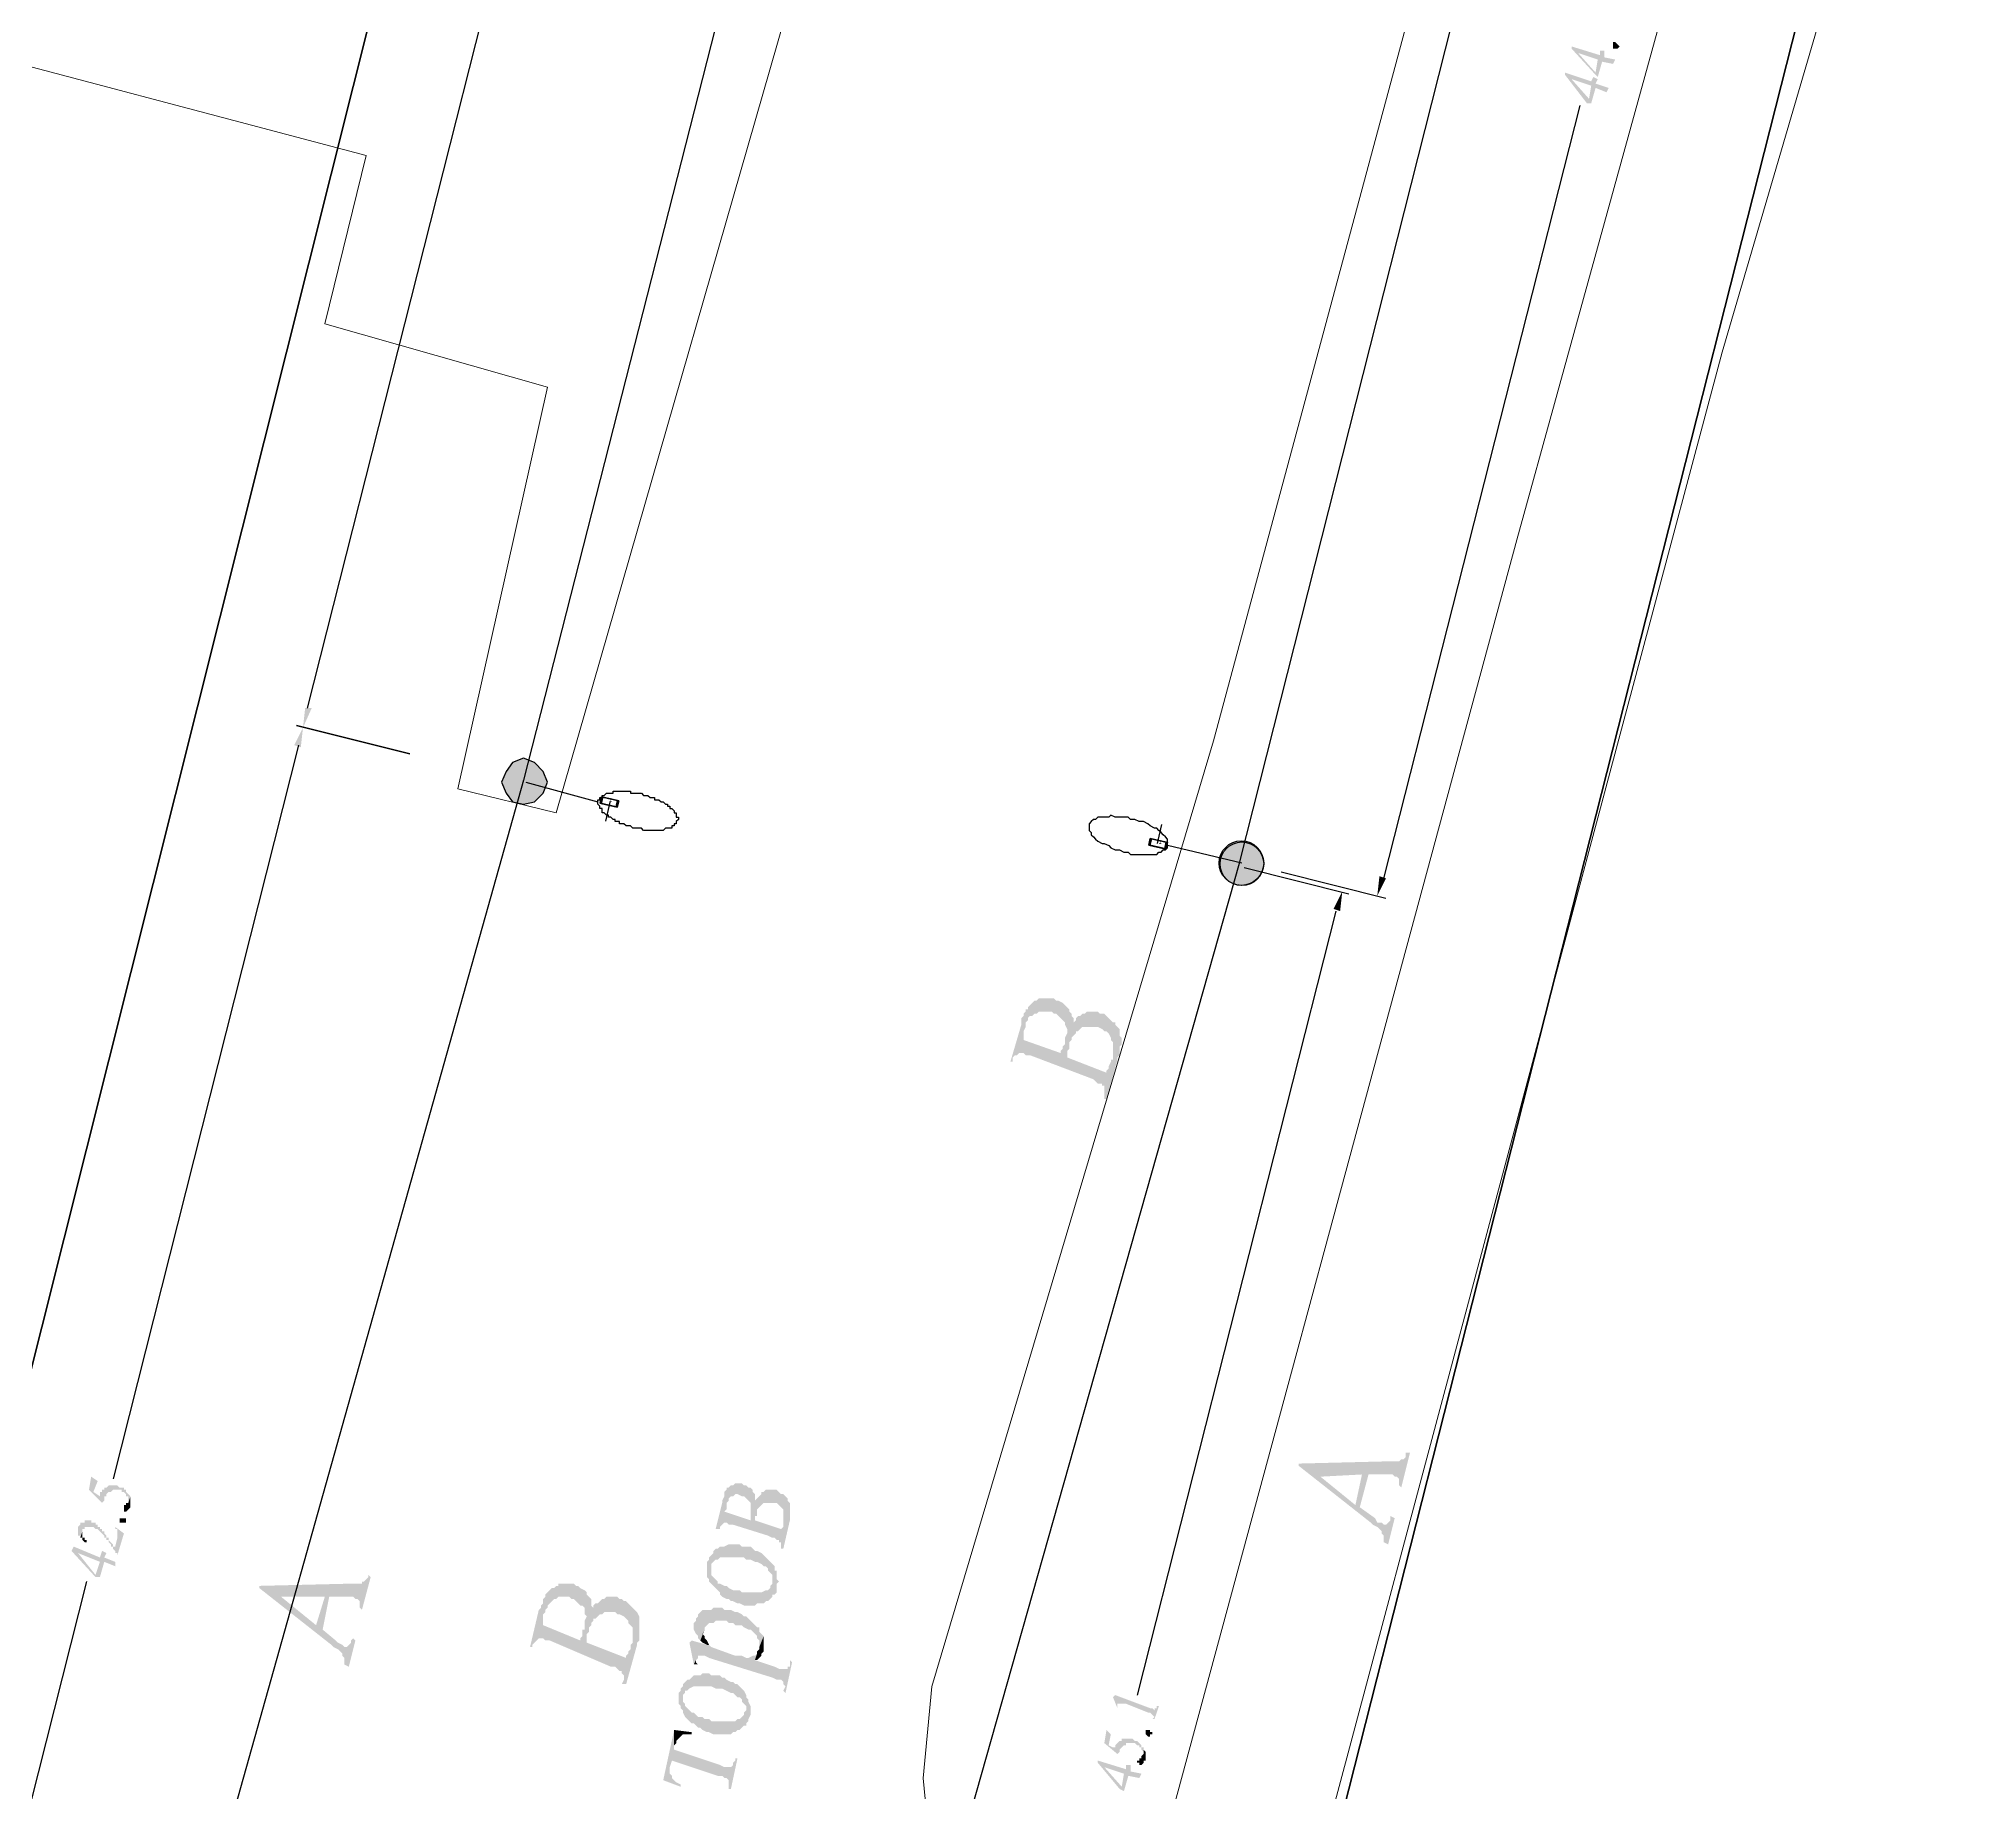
# Model space of a CAD drawing. Extents: x 243 to 885, y -99 to 1005.
# Drawn here: x 374.79 to 424.5, y 263.09 to 308.05 of the extents above; entities that cross this region are included whole.
import ezdxf

# ---------------------------------------------------------------- set-up
doc = ezdxf.new("R2010")
doc.units = 0
doc.header["$MEASUREMENT"] = 0
for name, color, linetype in [('DLXLUM01', 6, 'Continuous'), ('DLXLUMEX', 2, 'Continuous'), ('DLXSCENE', 7, 'Continuous'), ('PDF _Геометрия', 7, 'Continuous'), ('PDF _Сплошная заливка', 7, 'Continuous')]:
    doc.layers.add(name, color=color, linetype=linetype)

# ---------------------------------------------------------------- blocks, each defined once
blk = doc.blocks.new('*U8')
for p, q in [((-0.185, 0.13), (-0.224, -0.035)), ((-0.224, -0.035), (-0.185, 0.13)), ((-0.156, 0.124), (-0.195, -0.042)), ((-0.195, -0.042), (-0.156, 0.124)), ((0.224, 0.035), (-0.185, 0.13)), ((-0.156, 0.124), (-0.185, 0.13)), ((-0.185, 0.13), (0.224, 0.035)), ((-0.185, 0.13), (-0.156, 0.124)), ((0.253, 0.028), (-0.156, 0.124)), ((-0.156, 0.124), (0.253, 0.028)), ((0.185, -0.13), (0.224, 0.035)), ((0.224, 0.035), (0.185, -0.13)), ((0.214, -0.137), (0.253, 0.028)), ((0.253, 0.028), (0.214, -0.137)), ((0.224, 0.035), (0.253, 0.028)), ((0.253, 0.028), (0.224, 0.035)), ((-0.224, -0.035), (0.185, -0.13)), ((0.185, -0.13), (-0.224, -0.035)), ((-0.224, -0.035), (-0.195, -0.042)), ((-0.195, -0.042), (-0.224, -0.035)), ((-0.195, -0.042), (0.214, -0.137)), ((0.214, -0.137), (-0.195, -0.042)), ((0.185, -0.13), (0.214, -0.137)), ((0.214, -0.137), (0.185, -0.13))]:
    blk.add_line(p, q)
at = {"color": 1}
blk.add_line((0.029, -0.007), (-0.084, -0.494), dxfattribs=at)
at = {"layer": 'DLXLUMEX', "color": 7}
blk.add_text('1', height=0.1, dxfattribs=at).set_placement((0, 0))
blk = doc.blocks.new('*U9')
for p, q in [((-0.214, 0.137), (-0.253, -0.028)), ((-0.253, -0.028), (-0.214, 0.137)), ((-0.185, 0.13), (-0.224, -0.035)), ((-0.224, -0.035), (-0.185, 0.13)), ((-0.185, 0.13), (-0.214, 0.137)), ((-0.214, 0.137), (-0.185, 0.13)), ((0.195, 0.042), (-0.214, 0.137)), ((-0.214, 0.137), (0.195, 0.042)), ((0.224, 0.035), (-0.185, 0.13)), ((-0.185, 0.13), (0.224, 0.035)), ((0.156, -0.124), (0.195, 0.042)), ((0.195, 0.042), (0.156, -0.124)), ((0.185, -0.13), (0.224, 0.035)), ((0.224, 0.035), (0.185, -0.13)), ((0.224, 0.035), (0.195, 0.042)), ((0.195, 0.042), (0.224, 0.035)), ((-0.224, -0.035), (-0.253, -0.028)), ((-0.253, -0.028), (0.156, -0.124)), ((-0.253, -0.028), (-0.224, -0.035)), ((0.156, -0.124), (-0.253, -0.028)), ((-0.224, -0.035), (0.185, -0.13)), ((0.185, -0.13), (-0.224, -0.035)), ((0.156, -0.124), (0.185, -0.13)), ((0.185, -0.13), (0.156, -0.124))]:
    blk.add_line(p, q)
at = {"color": 1}
blk.add_line((-0.029, 0.007), (0.084, 0.494), dxfattribs=at)
at = {"layer": 'DLXLUMEX', "color": 7}
blk.add_text('1', height=0.1, dxfattribs=at).set_placement((0, 0))
blk = doc.blocks.new('*U46')
for p, q in [((177.326, 706.222), (0, 0)), ((33.147, -9.687), (212.825, 698.104))]:
    blk.add_line(p, q)

msp = doc.modelspace()

# ---------------------------------------------------------------- hatches: boundary and pattern name
at = {"layer": 'PDF _Сплошная заливка', "linetype": 'ByBlock', "transparency": 33554559}
for points in [[(414.094, 307.853), (414.094, 307.797), (414.71, 307.125), (414.766, 307.069), (414.878, 307.461), (415.158, 307.405), (415.214, 307.517), (414.934, 307.573), (414.934, 307.741), (414.822, 307.741), (414.822, 307.629), (414.71, 307.181), (414.262, 307.685)], [(414.094, 307.853), (414.262, 307.685), (414.766, 307.517), (414.71, 307.181), (414.822, 307.629)], [(415.158, 307.909), (415.158, 307.965), (415.214, 307.965), (415.27, 307.909), (415.326, 307.853), (415.27, 307.797), (415.214, 307.797), (415.158, 307.797), (415.158, 307.853), (415.158, 307.909)], [(413.926, 307.181), (413.926, 307.125), (414.486, 306.397), (414.598, 306.397), (414.71, 306.789), (414.99, 306.677), (415.046, 306.789), (414.71, 306.901), (414.766, 307.013), (414.654, 307.069), (414.598, 306.957), (414.542, 306.509), (414.094, 307.013)], [(413.926, 307.181), (414.094, 307.013), (414.598, 306.845), (414.542, 306.509), (414.598, 306.957)], [(387.498, 288.48), (387.722, 288.704), (387.834, 288.984), (387.722, 289.264), (387.498, 289.488), (387.218, 289.6), (386.938, 289.488), (386.77, 289.264), (386.658, 288.984), (386.77, 288.704), (386.938, 288.48), (387.218, 288.424)], [(405.919, 286.408), (406.143, 286.632), (406.199, 286.912), (406.143, 287.192), (405.919, 287.416), (405.639, 287.472), (405.359, 287.416), (405.135, 287.192), (405.079, 286.912), (405.135, 286.632), (405.359, 286.408), (405.639, 286.352)], [(399.984, 282.769), (399.704, 281.817), (399.76, 281.817), (399.76, 281.929), (399.816, 281.985), (399.872, 281.985), (400.096, 282.713), (400.096, 282.825), (400.152, 282.881), (400.152, 282.937), (400.208, 282.993), (400.264, 282.993), (400.32, 283.049), (400.376, 283.049), (400.432, 283.105), (400.488, 283.105), (400.544, 283.105), (400.6, 283.105), (400.712, 283.105), (400.768, 283.105), (400.824, 283.049), (400.88, 283.049), (400.936, 282.993), (400.992, 282.937), (401.048, 282.881), (401.104, 282.825), (401.104, 282.769), (401.16, 282.657), (401.16, 282.601), (401.16, 282.545), (401.104, 282.433), (401.104, 282.377), (401.104, 282.321), (401.328, 282.937), (401.272, 282.993), (401.272, 283.049), (401.216, 283.105), (401.216, 283.161), (401.16, 283.217), (401.104, 283.273), (401.048, 283.329), (400.936, 283.385), (400.88, 283.385), (400.824, 283.441), (400.768, 283.441), (400.656, 283.441), (400.6, 283.441), (400.544, 283.441), (400.488, 283.441), (400.432, 283.441), (400.376, 283.385), (400.32, 283.385), (400.264, 283.329), (400.208, 283.273), (400.152, 283.217), (400.152, 283.161), (400.096, 283.161), (400.096, 283.105), (400.04, 283.049), (400.04, 282.993), (399.984, 282.937), (399.984, 282.825)], [(399.872, 281.985), (399.928, 282.041), (400.04, 282.041), (400.096, 281.985), (400.208, 281.985), (401.832, 281.369), (401.888, 281.313), (401.944, 281.257), (402.056, 281.257), (402.056, 281.201), (402.112, 281.201), (402.112, 281.089), (402.112, 281.033), (402.112, 280.977), (402.112, 280.865), (402.168, 280.865), (402.448, 281.873), (402.448, 281.929), (402.504, 281.985), (402.504, 282.097), (402.504, 282.153), (402.504, 282.209), (402.56, 282.265), (402.56, 282.321), (402.56, 282.377), (402.56, 282.433), (402.504, 282.489), (402.504, 282.545), (402.336, 281.873), (402.28, 281.873), (402.28, 281.817), (402.224, 281.705), (402.224, 281.649), (402.168, 281.593), (402.168, 281.537), (401.16, 281.929), (401.16, 281.985), (401.16, 282.041), (401.16, 282.097), (401.216, 282.153), (401.216, 282.209), (401.384, 282.937), (401.384, 282.881), (401.328, 282.825), (401.328, 282.937), (401.104, 282.321), (401.104, 282.265), (401.048, 282.209), (401.048, 282.153), (400.992, 282.097), (400.992, 282.041), (400.04, 282.377), (400.04, 282.433), (400.04, 282.489), (400.04, 282.545), (400.04, 282.601), (400.096, 282.713)], [(401.384, 282.937), (401.216, 282.209), (401.216, 282.321), (401.272, 282.377), (401.272, 282.433), (401.328, 282.489), (401.384, 282.545), (401.384, 282.601), (401.44, 282.601), (401.496, 282.657), (401.552, 282.713), (401.608, 282.713), (401.664, 282.713), (401.72, 282.713), (401.832, 282.713), (401.888, 282.713), (401.944, 282.713), (402.056, 282.657), (402.112, 282.601), (402.168, 282.601), (402.224, 282.545), (402.28, 282.433), (402.28, 282.377), (402.336, 282.321), (402.336, 282.265), (402.336, 282.209), (402.336, 282.097), (402.336, 282.041), (402.336, 281.985), (402.336, 281.873), (402.504, 282.545), (402.504, 282.657), (402.448, 282.713), (402.392, 282.769), (402.392, 282.825), (402.336, 282.825), (402.28, 282.881), (402.224, 282.937), (402.168, 282.993), (402.112, 283.049), (402.056, 283.049), (402, 283.049), (401.944, 283.105), (401.888, 283.105), (401.776, 283.105), (401.72, 283.105), (401.664, 283.105), (401.608, 283.049), (401.552, 283.049), (401.496, 282.993), (401.44, 282.993)], [(407.095, 271.515), (407.655, 271.179), (408.719, 271.235), (408.551, 270.451), (408.887, 271.235), (409.279, 271.235), (409.335, 271.235), (409.447, 271.235), (409.503, 271.235), (409.559, 271.179), (409.615, 271.179), (409.671, 271.123), (409.671, 271.067), (409.671, 271.011), (409.671, 270.955), (409.727, 270.899), (409.951, 271.794), (409.839, 271.794), (409.839, 271.738), (409.839, 271.682), (409.783, 271.626), (409.727, 271.626), (409.671, 271.571), (409.615, 271.571), (409.559, 271.571), (409.447, 271.571), (409.335, 271.571)], [(407.095, 271.515), (407.095, 271.459), (408.943, 270.003), (408.999, 269.947), (409.111, 269.891), (409.167, 269.835), (409.223, 269.779), (409.223, 269.723), (409.279, 269.667), (409.279, 269.611), (409.279, 269.555), (409.279, 269.499), (409.391, 269.443), (409.559, 270.115), (409.447, 270.171), (409.447, 270.115), (409.447, 270.059), (409.391, 270.003), (409.335, 269.947), (409.279, 269.947), (409.223, 270.003), (409.111, 270.003), (409.055, 270.115), (408.663, 270.395), (408.887, 271.235), (408.551, 270.451), (407.655, 271.179)], [(376.132, 271.179), (376.076, 270.843), (376.412, 270.507), (376.468, 270.563), (376.468, 270.619), (376.468, 270.675), (376.524, 270.675), (376.524, 270.731), (376.58, 270.787), (376.636, 270.787), (376.692, 270.843), (376.748, 270.843), (376.804, 270.843), (376.86, 270.843), (376.916, 270.843), (376.916, 270.787), (376.972, 270.787), (377.028, 270.731), (377.028, 270.675), (377.084, 270.675), (377.084, 270.619), (377.084, 270.563), (377.084, 270.507), (377.14, 270.675), (377.084, 270.731), (377.028, 270.787), (377.028, 270.843), (376.972, 270.843), (376.972, 270.899), (376.916, 270.899), (376.86, 270.899), (376.804, 270.955), (376.748, 270.955), (376.692, 270.955), (376.636, 270.955), (376.58, 270.955), (376.524, 270.899), (376.468, 270.899), (376.468, 270.843), (376.412, 270.843), (376.412, 270.787), (376.356, 270.787), (376.356, 270.731), (376.356, 270.675), (376.188, 270.787), (376.3, 271.067)], [(392.313, 270.507), (392.145, 269.835), (392.257, 269.835), (392.257, 269.891), (392.313, 269.947), (392.425, 270.339), (392.425, 270.395), (392.425, 270.451), (392.425, 270.507), (392.481, 270.563), (392.481, 270.619), (392.537, 270.675), (392.593, 270.675), (392.649, 270.731), (392.705, 270.731), (392.817, 270.675), (392.873, 270.675), (392.929, 270.619), (392.985, 270.563), (393.041, 270.507), (393.041, 270.451), (393.041, 270.395), (393.041, 270.339), (393.041, 270.227), (393.041, 270.171), (393.153, 270.619), (393.153, 270.731), (393.097, 270.787), (393.097, 270.843), (393.041, 270.899), (392.985, 270.899), (392.929, 270.955), (392.873, 270.955), (392.817, 271.011), (392.705, 271.011), (392.649, 271.011), (392.593, 270.955), (392.537, 270.955), (392.481, 270.899), (392.425, 270.899), (392.425, 270.843), (392.369, 270.787), (392.369, 270.731), (392.369, 270.675), (392.313, 270.563)], [(376.972, 270.395), (376.972, 270.283), (377.028, 270.283), (377.084, 270.339), (377.14, 270.395), (377.14, 270.451), (377.14, 270.507), (377.14, 270.563), (377.14, 270.619), (377.14, 270.675), (377.084, 270.507), (377.028, 270.507), (377.028, 270.451), (376.972, 270.451)], [(392.313, 269.947), (392.369, 270.003), (392.425, 270.003), (392.481, 269.947), (392.593, 269.947), (393.489, 269.667), (393.601, 269.611), (393.657, 269.611), (393.713, 269.555), (393.769, 269.555), (393.769, 269.499), (393.825, 269.499), (393.825, 269.387), (393.825, 269.331), (393.881, 269.331), (394.049, 270.059), (394.049, 270.171), (394.049, 270.227), (394.049, 270.283), (394.049, 270.339), (394.049, 270.451), (394.049, 270.507), (393.993, 270.563), (393.881, 270.003), (393.881, 269.947), (393.881, 269.891), (393.825, 269.835), (393.153, 270.059), (393.153, 270.115), (393.153, 270.171), (393.265, 270.675), (393.209, 270.619), (393.153, 270.563), (393.153, 270.619), (393.041, 270.171), (393.041, 270.059), (392.369, 270.283), (392.425, 270.339)], [(393.265, 270.675), (393.153, 270.171), (393.209, 270.171), (393.209, 270.339), (393.265, 270.395), (393.321, 270.451), (393.377, 270.507), (393.433, 270.507), (393.489, 270.507), (393.545, 270.507), (393.601, 270.507), (393.713, 270.507), (393.769, 270.451), (393.825, 270.395), (393.881, 270.339), (393.881, 270.283), (393.881, 270.227), (393.881, 270.171), (393.881, 270.115), (393.881, 270.003), (393.993, 270.563), (393.993, 270.619), (393.937, 270.675), (393.881, 270.731), (393.825, 270.731), (393.769, 270.787), (393.713, 270.843), (393.657, 270.843), (393.545, 270.843), (393.489, 270.843), (393.433, 270.843), (393.377, 270.787), (393.321, 270.787), (393.321, 270.731)], [(375.796, 269.835), (375.796, 269.667), (375.852, 269.667), (375.852, 269.611), (375.908, 269.779), (375.908, 269.835), (375.964, 269.835), (375.964, 269.891), (376.02, 269.891), (376.076, 269.891), (376.132, 269.891), (376.188, 269.891), (376.244, 269.835), (376.3, 269.835), (376.356, 269.779), (376.412, 269.723), (376.468, 269.667), (376.468, 269.611), (376.524, 269.611), (376.524, 269.555), (376.58, 269.555), (376.58, 269.499), (376.636, 269.443), (376.636, 269.387), (376.692, 269.387), (376.692, 269.331), (376.748, 269.387), (376.692, 269.387), (376.692, 269.443), (376.636, 269.499), (376.58, 269.555), (376.58, 269.611), (376.524, 269.611), (376.524, 269.667), (376.468, 269.723), (376.468, 269.779), (376.412, 269.779), (376.412, 269.835), (376.356, 269.835), (376.356, 269.891), (376.3, 269.891), (376.3, 269.947), (376.244, 269.947), (376.244, 270.003), (376.188, 270.003), (376.132, 270.003), (376.132, 270.059), (376.076, 270.059), (376.02, 270.059), (375.964, 270.059), (375.964, 270.003), (375.908, 270.003), (375.852, 270.003), (375.852, 269.947), (375.796, 269.891)], [(376.86, 270.115), (376.916, 270.115), (376.972, 270.115), (377.028, 270.115), (377.028, 270.059), (377.028, 270.003), (376.972, 270.003), (376.916, 270.003), (376.86, 270.003), (376.86, 270.059)], [(375.852, 269.611), (375.908, 269.611), (375.908, 269.555), (375.964, 269.499), (376.02, 269.499), (376.02, 269.555), (375.964, 269.555), (375.964, 269.611), (375.908, 269.611), (375.908, 269.667), (375.908, 269.723), (375.908, 269.779)], [(376.748, 269.891), (376.748, 269.835), (376.804, 269.835), (376.804, 269.611), (376.748, 269.387), (376.692, 269.331), (376.748, 269.275), (376.748, 269.219), (376.804, 269.219), (376.804, 269.163), (376.972, 269.723)], [(391.921, 268.939), (391.921, 268.603), (391.977, 268.547), (392.033, 268.827), (392.033, 268.883), (392.033, 268.939), (392.089, 268.995), (392.145, 269.051), (392.201, 269.051), (392.257, 269.107), (392.313, 269.107), (392.369, 269.107), (392.481, 269.107), (392.537, 269.107), (392.593, 269.107), (392.705, 269.107), (392.761, 269.107), (392.873, 269.107), (392.929, 269.051), (393.041, 269.051), (393.153, 268.995), (393.209, 268.995), (393.321, 268.939), (393.377, 268.883), (393.433, 268.883), (393.489, 268.827), (393.489, 268.771), (393.545, 268.715), (393.601, 268.659), (393.601, 268.603), (393.601, 268.547), (393.601, 268.491), (393.657, 268.771), (393.657, 268.883), (393.601, 268.939), (393.545, 268.995), (393.489, 269.051), (393.433, 269.107), (393.377, 269.163), (393.321, 269.219), (393.209, 269.275), (393.153, 269.275), (393.097, 269.331), (393.041, 269.387), (392.929, 269.387), (392.817, 269.387), (392.761, 269.443), (392.705, 269.443), (392.593, 269.443), (392.537, 269.443), (392.481, 269.443), (392.369, 269.387), (392.313, 269.387), (392.257, 269.387), (392.201, 269.331), (392.145, 269.331), (392.089, 269.275), (392.089, 269.219), (392.033, 269.163), (391.977, 269.107), (391.977, 269.051), (391.921, 268.995)], [(375.684, 269.387), (375.628, 269.275), (376.244, 268.603), (376.356, 268.603), (376.468, 268.995), (376.748, 268.883), (376.748, 268.995), (376.468, 269.107), (376.524, 269.219), (376.412, 269.275), (376.356, 269.107), (376.244, 268.659), (375.796, 269.219)], [(375.684, 269.387), (375.796, 269.219), (376.356, 268.995), (376.244, 268.659), (376.356, 269.107)], [(380.443, 268.379), (381.003, 268.099), (382.123, 268.099), (381.899, 267.371), (382.235, 268.099), (382.627, 268.099), (382.683, 268.099), (382.795, 268.099), (382.851, 268.099), (382.907, 268.043), (382.963, 268.043), (383.019, 267.987), (383.019, 267.931), (383.019, 267.875), (383.019, 267.819), (383.075, 267.763), (383.299, 268.603), (383.243, 268.659), (383.243, 268.603), (383.187, 268.547), (383.131, 268.491), (383.075, 268.491), (383.075, 268.435), (383.019, 268.435), (382.907, 268.435), (382.851, 268.435), (382.739, 268.435)], [(387.61, 267.763), (387.386, 266.811), (387.442, 266.811), (387.442, 266.867), (387.498, 266.923), (387.554, 266.979), (387.722, 267.651), (387.778, 267.707), (387.778, 267.763), (387.834, 267.819), (387.834, 267.875), (387.89, 267.931), (387.946, 267.987), (388.002, 268.043), (388.058, 268.043), (388.114, 268.099), (388.17, 268.099), (388.226, 268.099), (388.282, 268.099), (388.394, 268.099), (388.45, 268.043), (388.506, 268.043), (388.562, 267.987), (388.618, 267.931), (388.674, 267.875), (388.73, 267.875), (388.786, 267.819), (388.786, 267.707), (388.786, 267.651), (388.842, 267.595), (388.786, 267.483), (388.786, 267.427), (388.786, 267.371), (388.786, 267.259), (388.954, 267.875), (388.954, 267.987), (388.954, 268.043), (388.898, 268.099), (388.842, 268.155), (388.842, 268.211), (388.786, 268.267), (388.674, 268.323), (388.618, 268.379), (388.562, 268.379), (388.506, 268.435), (388.45, 268.435), (388.338, 268.435), (388.282, 268.435), (388.226, 268.435), (388.114, 268.435), (388.114, 268.379), (388.058, 268.379), (388.002, 268.323), (387.946, 268.323), (387.89, 268.267), (387.834, 268.211), (387.778, 268.155), (387.778, 268.099), (387.722, 268.043), (387.722, 267.931), (387.666, 267.875), (387.666, 267.819)], [(391.977, 268.547), (391.977, 268.491), (392.033, 268.435), (392.089, 268.379), (392.145, 268.323), (392.201, 268.267), (392.257, 268.211), (392.257, 268.155), (392.313, 268.099), (392.425, 268.043), (392.481, 268.043), (392.537, 267.987), (392.593, 267.987), (392.705, 267.931), (392.761, 267.931), (392.873, 267.875), (392.929, 267.875), (393.041, 267.875), (393.097, 267.875), (393.153, 267.875), (393.209, 267.931), (393.321, 267.931), (393.377, 267.931), (393.433, 267.987), (393.489, 267.987), (393.545, 268.043), (393.601, 268.099), (393.601, 268.155), (393.657, 268.155), (393.713, 268.211), (393.713, 268.323), (393.713, 268.379), (393.713, 268.435), (393.769, 268.491), (393.713, 268.547), (393.713, 268.659), (393.713, 268.715), (393.713, 268.771), (393.657, 268.771), (393.601, 268.491), (393.601, 268.435), (393.545, 268.379), (393.545, 268.323), (393.489, 268.267), (393.433, 268.267), (393.321, 268.211), (393.265, 268.211), (393.209, 268.211), (393.153, 268.211), (393.041, 268.211), (392.985, 268.211), (392.929, 268.211), (392.817, 268.211), (392.761, 268.267), (392.705, 268.267), (392.593, 268.267), (392.481, 268.323), (392.425, 268.379), (392.369, 268.379), (392.257, 268.435), (392.201, 268.435), (392.201, 268.491), (392.145, 268.547), (392.089, 268.603), (392.033, 268.659), (392.033, 268.715), (392.033, 268.771), (392.033, 268.827)], [(380.443, 268.379), (380.443, 268.323), (382.291, 266.867), (382.347, 266.811), (382.459, 266.755), (382.515, 266.699), (382.571, 266.643), (382.571, 266.587), (382.627, 266.531), (382.627, 266.475), (382.627, 266.419), (382.627, 266.363), (382.739, 266.307), (382.907, 266.979), (382.851, 267.035), (382.795, 266.979), (382.795, 266.923), (382.739, 266.867), (382.683, 266.811), (382.627, 266.811), (382.571, 266.867), (382.459, 266.923), (382.403, 266.979), (382.067, 267.259), (382.235, 268.099), (381.899, 267.371), (381.003, 268.099)], [(389.066, 267.931), (388.898, 267.203), (388.898, 267.315), (388.954, 267.371), (388.954, 267.427), (389.01, 267.483), (389.01, 267.539), (389.066, 267.539), (389.122, 267.595), (389.178, 267.651), (389.234, 267.651), (389.29, 267.707), (389.346, 267.707), (389.402, 267.707), (389.514, 267.707), (389.57, 267.707), (389.626, 267.651), (389.682, 267.651), (389.794, 267.595), (389.85, 267.539), (389.906, 267.483), (389.906, 267.427), (389.962, 267.371), (390.018, 267.315), (390.018, 267.203), (390.018, 267.147), (390.018, 267.091), (390.018, 267.035), (390.018, 266.923), (389.962, 266.867), (390.186, 267.539), (390.186, 267.595), (390.13, 267.707), (390.074, 267.763), (390.018, 267.819), (389.962, 267.875), (389.906, 267.931), (389.85, 267.987), (389.794, 267.987), (389.738, 268.043), (389.682, 268.043), (389.626, 268.099), (389.57, 268.099), (389.458, 268.099), (389.402, 268.099), (389.346, 268.099), (389.29, 268.043), (389.234, 268.043), (389.178, 267.987), (389.122, 267.931)], [(387.554, 266.979), (387.61, 267.035), (387.722, 267.035), (387.778, 266.979), (387.89, 266.979), (389.458, 266.307), (389.57, 266.307), (389.626, 266.251), (389.682, 266.195), (389.738, 266.195), (389.738, 266.139), (389.794, 266.083), (389.794, 266.027), (389.794, 265.971), (389.738, 265.859), (389.85, 265.859), (390.13, 266.867), (390.13, 266.923), (390.186, 266.979), (390.186, 267.035), (390.186, 267.147), (390.186, 267.203), (390.186, 267.259), (390.186, 267.315), (390.186, 267.371), (390.186, 267.427), (390.186, 267.483), (390.186, 267.539), (389.962, 266.867), (389.962, 266.811), (389.962, 266.755), (389.906, 266.699), (389.906, 266.643), (389.85, 266.587), (389.85, 266.531), (388.842, 266.923), (388.842, 266.979), (388.842, 267.035), (388.842, 267.091), (388.842, 267.147), (388.898, 267.203), (389.066, 267.931), (389.01, 267.875), (389.01, 267.763), (389.01, 267.819), (388.954, 267.875), (388.786, 267.259), (388.73, 267.259), (388.73, 267.203), (388.73, 267.147), (388.73, 267.091), (388.674, 267.035), (388.674, 266.979), (387.722, 267.371), (387.722, 267.483), (387.722, 267.539), (387.722, 267.595), (387.722, 267.651)], [(391.585, 267.427), (391.585, 267.259), (391.641, 267.147), (391.697, 267.091), (391.697, 267.035), (391.753, 266.979), (391.865, 267.259), (391.865, 267.315), (391.921, 267.371), (391.977, 267.427), (392.033, 267.427), (392.089, 267.427), (392.145, 267.483), (392.201, 267.483), (392.257, 267.483), (392.313, 267.483), (392.425, 267.483), (392.481, 267.427), (392.593, 267.427), (392.649, 267.371), (392.705, 267.371), (392.817, 267.371), (392.873, 267.315), (392.985, 267.259), (393.041, 267.259), (393.097, 267.203), (393.153, 267.147), (393.209, 267.091), (393.209, 267.035), (393.265, 266.979), (393.265, 266.923), (393.265, 266.867), (393.265, 266.811), (393.377, 267.091), (393.321, 267.147), (393.265, 267.203), (393.265, 267.315), (393.209, 267.315), (393.153, 267.371), (393.097, 267.427), (393.041, 267.483), (392.985, 267.539), (392.929, 267.595), (392.873, 267.595), (392.817, 267.651), (392.705, 267.707), (392.649, 267.707), (392.537, 267.763), (392.481, 267.763), (392.369, 267.763), (392.313, 267.819), (392.201, 267.819), (392.145, 267.819), (392.089, 267.819), (392.033, 267.763), (391.921, 267.763), (391.865, 267.763), (391.809, 267.763), (391.753, 267.707), (391.697, 267.651), (391.697, 267.595), (391.641, 267.539), (391.641, 267.483)], [(391.529, 266.979), (391.473, 266.923), (391.585, 266.363), (391.641, 266.475), (391.697, 266.531), (391.697, 266.587), (391.753, 266.587), (391.809, 266.587), (391.865, 266.587), (391.977, 266.531), (393.601, 266.027), (393.713, 265.971), (393.825, 265.971), (393.881, 265.915), (393.881, 265.859), (393.937, 265.803), (393.881, 265.691), (393.937, 265.635), (394.105, 266.419), (394.049, 266.475), (394.049, 266.419), (394.049, 266.307), (393.993, 266.307), (393.993, 266.251), (393.881, 266.251), (393.769, 266.251), (393.657, 266.307), (393.153, 266.475), (393.209, 266.643), (393.153, 266.587), (393.097, 266.587), (392.985, 266.531), (392.929, 266.531), (392.817, 266.587), (392.761, 266.587), (392.649, 266.587), (392.033, 266.811), (391.977, 266.867), (391.921, 266.867)], [(391.753, 266.979), (391.809, 266.923), (391.921, 266.867), (391.977, 266.867), (391.921, 266.979), (391.865, 267.035), (391.865, 267.091), (391.809, 267.147), (391.865, 267.259)], [(393.209, 266.643), (393.153, 266.475), (393.209, 266.475), (393.265, 266.531), (393.321, 266.587), (393.321, 266.643), (393.377, 266.699), (393.377, 266.755), (393.377, 266.811), (393.377, 266.923), (393.377, 266.979), (393.377, 267.035), (393.377, 267.091), (393.265, 266.811), (393.265, 266.755), (393.209, 266.699)], [(391.585, 266.363), (391.697, 266.363), (391.641, 266.419), (391.641, 266.475)], [(391.193, 265.635), (391.193, 265.355), (391.249, 265.299), (391.249, 265.243), (391.305, 265.523), (391.305, 265.579), (391.361, 265.635), (391.361, 265.691), (391.417, 265.691), (391.473, 265.747), (391.585, 265.803), (391.641, 265.803), (391.697, 265.803), (391.753, 265.803), (391.809, 265.803), (391.921, 265.803), (391.977, 265.803), (392.033, 265.803), (392.145, 265.747), (392.201, 265.747), (392.313, 265.747), (392.425, 265.691), (392.537, 265.635), (392.593, 265.635), (392.649, 265.579), (392.705, 265.523), (392.761, 265.523), (392.817, 265.467), (392.817, 265.411), (392.873, 265.355), (392.929, 265.299), (392.929, 265.243), (392.929, 265.187), (392.985, 265.467), (392.929, 265.523), (392.929, 265.579), (392.873, 265.691), (392.817, 265.747), (392.761, 265.803), (392.705, 265.859), (392.649, 265.859), (392.593, 265.915), (392.537, 265.915), (392.425, 265.971), (392.369, 266.027), (392.313, 266.027), (392.257, 266.083), (392.201, 266.083), (392.145, 266.083), (392.033, 266.083), (391.977, 266.139), (391.921, 266.139), (391.809, 266.139), (391.753, 266.083), (391.697, 266.083), (391.641, 266.083), (391.585, 266.083), (391.529, 266.027), (391.473, 265.971), (391.417, 265.971), (391.361, 265.915), (391.305, 265.859), (391.305, 265.803), (391.249, 265.747), (391.249, 265.691)], [(391.249, 265.243), (391.305, 265.187), (391.305, 265.131), (391.361, 265.019), (391.417, 264.964), (391.473, 264.908), (391.529, 264.852), (391.585, 264.852), (391.641, 264.796), (391.697, 264.74), (391.753, 264.74), (391.809, 264.684), (391.921, 264.628), (391.977, 264.628), (392.089, 264.572), (392.145, 264.572), (392.257, 264.572), (392.313, 264.572), (392.369, 264.572), (392.481, 264.572), (392.537, 264.572), (392.593, 264.628), (392.649, 264.628), (392.705, 264.684), (392.761, 264.684), (392.817, 264.74), (392.873, 264.796), (392.929, 264.796), (392.929, 264.852), (392.985, 264.908), (392.985, 264.964), (393.041, 265.075), (393.041, 265.131), (393.041, 265.187), (393.041, 265.243), (393.041, 265.299), (392.985, 265.411), (392.985, 265.467), (392.929, 265.187), (392.873, 265.131), (392.873, 265.075), (392.817, 265.019), (392.761, 264.964), (392.705, 264.964), (392.649, 264.908), (392.537, 264.908), (392.481, 264.908), (392.425, 264.908), (392.369, 264.908), (392.313, 264.908), (392.201, 264.908), (392.145, 264.908), (392.033, 264.908), (391.977, 264.964), (391.865, 264.964), (391.809, 265.019), (391.697, 265.019), (391.641, 265.075), (391.585, 265.131), (391.529, 265.131), (391.473, 265.187), (391.417, 265.243), (391.361, 265.299), (391.361, 265.355), (391.305, 265.411), (391.305, 265.467), (391.305, 265.523)], [(402.392, 265.579), (402.336, 265.523), (402.448, 265.243), (402.448, 265.355), (402.504, 265.355), (402.56, 265.355), (402.616, 265.355), (402.672, 265.355), (403.232, 265.131), (403.288, 265.131), (403.344, 265.075), (403.4, 265.019), (403.344, 264.964), (403.4, 264.964), (403.512, 265.299), (403.456, 265.299), (403.456, 265.243), (403.4, 265.243), (403.4, 265.187), (403.344, 265.243), (403.288, 265.243)], [(391.081, 264.684), (390.801, 263.396), (391.249, 263.228), (391.249, 263.284), (391.137, 263.34), (391.081, 263.396), (391.025, 263.452), (391.025, 263.508), (390.969, 263.564), (390.969, 263.62), (390.969, 263.676), (390.969, 263.732), (391.025, 263.9), (391.081, 264.18), (391.081, 264.292)], [(391.081, 264.684), (391.081, 264.292), (391.137, 264.348), (391.137, 264.404), (391.193, 264.46), (391.249, 264.516), (391.305, 264.572), (391.361, 264.572), (391.417, 264.572), (391.529, 264.572), (391.529, 264.628)], [(402.168, 264.684), (402.112, 264.348), (402.448, 264.068), (402.504, 264.124), (402.504, 264.18), (402.56, 264.236), (402.616, 264.292), (402.672, 264.292), (402.672, 264.348), (402.728, 264.348), (402.784, 264.348), (402.84, 264.348), (402.896, 264.348), (402.952, 264.292), (403.008, 264.292), (403.008, 264.236), (403.064, 264.236), (403.064, 264.18), (403.12, 264.124), (403.12, 264.068), (403.12, 264.18), (403.12, 264.236), (403.064, 264.236), (403.064, 264.292), (403.008, 264.348), (402.952, 264.404), (402.896, 264.404), (402.84, 264.46), (402.784, 264.46), (402.728, 264.46), (402.672, 264.46), (402.616, 264.46), (402.56, 264.46), (402.56, 264.404), (402.504, 264.404), (402.448, 264.348), (402.392, 264.292), (402.392, 264.236), (402.336, 264.236), (402.224, 264.292), (402.28, 264.572)], [(403.176, 264.628), (403.176, 264.684), (403.232, 264.684), (403.288, 264.684), (403.288, 264.628), (403.344, 264.628), (403.344, 264.572), (403.288, 264.572), (403.288, 264.516), (403.232, 264.516), (403.176, 264.572), (403.176, 264.628)], [(391.081, 264.18), (391.025, 263.9), (392.201, 263.508), (392.313, 263.508), (392.369, 263.452), (392.425, 263.452), (392.481, 263.396), (392.481, 263.34), (392.481, 263.284), (392.481, 263.172), (392.537, 263.172), (392.705, 263.956), (392.649, 263.956), (392.649, 263.9), (392.593, 263.844), (392.593, 263.788), (392.537, 263.732), (392.481, 263.732), (392.369, 263.732), (392.257, 263.788)], [(402.952, 263.9), (402.952, 263.844), (403.008, 263.844), (403.008, 263.788), (403.064, 263.788), (403.12, 263.844), (403.12, 263.9), (403.176, 263.9), (403.176, 263.956), (403.176, 264.012), (403.176, 264.068), (403.176, 264.124), (403.12, 264.18), (403.12, 264.068), (403.064, 264.012), (403.064, 263.956), (403.008, 263.956), (403.008, 263.9)], [(401.944, 263.9), (401.944, 263.844), (402.504, 263.172), (402.616, 263.116), (402.728, 263.508), (403.008, 263.452), (403.064, 263.564), (402.784, 263.62), (402.784, 263.788), (402.672, 263.788), (402.672, 263.676), (402.56, 263.228), (402.112, 263.732)], [(401.944, 263.9), (402.112, 263.732), (402.616, 263.564), (402.56, 263.228), (402.672, 263.676)]]:
    msp.add_hatch(color=256, dxfattribs=at).paths.add_polyline_path(points)
h = msp.add_hatch(color=256, dxfattribs=at)
h.paths.add_polyline_path([(381.339, 289.936), (381.507, 289.88), (381.563, 290.384)])
h.paths.add_polyline_path([(381.787, 290.888), (381.619, 290.888), (381.563, 290.384)])

# ---------------------------------------------------------------- linework, layer by layer
at = {"layer": 'PDF _Геометрия', "color": 3, "linetype": 'ByBlock', "lineweight": 25}
msp.add_lwpolyline([(545.057, 1000.691), (599.929, 988.931), (493.714, 678.461), (504.407, 641.447), (324.731, -66.338), (291.584, -56.652), (468.909, 649.565), (472.101, 649.565), (480.667, 670.736), (470.477, 695.258)], close=True, dxfattribs=at)
at = {"layer": 'PDF _Геометрия', "linetype": 'ByBlock', "lineweight": 18}
for points in [[(448.809, 396.208), (444.889, 397.048), (441.194, 397.271), (438.282, 397.215), (435.651, 396.208), (434.027, 394.864), (433.131, 393.24), (424.9, 364.013), (418.237, 339.488), (411.406, 314.18), (404.911, 290.048), (397.688, 265.803), (397.464, 263.452), (397.688, 261.156), (398.136, 259.756), (399.312, 258.412), (401.384, 256.341), (405.863, 254.885), (411.014, 253.821), (424.228, 251.246), (413.814, 196.318), (400.6, 199.229)], [(441.306, 397.16), (423.892, 335.737), (412.694, 295.199), (402.112, 256.117)], [(405.919, 254.941), (417.957, 300.014), (426.02, 327.506), (439.066, 373.699), (445.113, 396.936)], [(398.472, 335.793), (400.544, 335.401), (400.88, 334.897), (400.88, 334.113), (395.057, 312.556), (388.058, 288.2), (385.538, 288.816), (387.834, 299.118), (382.123, 300.742), (383.187, 305.053), (371.54, 308.133), (370.924, 308.637), (345.168, 315.3), (326.187, 320.451)]]:
    msp.add_lwpolyline(points, dxfattribs=at)
at = {"layer": 'PDF _Геометрия', "color": 1, "linetype": 'ByBlock', "lineweight": 25}
for points in [[(380.387, 195.814), (393.265, 243.407), (405.583, 286.912), (416.502, 330.082), (429.66, 378.346)], [(398.808, 334.505), (387.218, 289.04), (375.74, 248.166), (363.534, 198.726), (351.271, 151.805), (330.163, 63.058), (318.012, 24.48)]]:
    msp.add_lwpolyline(points, dxfattribs=at)
at = {"layer": 'PDF _Геометрия', "linetype": 'ByBlock', "lineweight": 25}
for points in [[(381.675, 290.888), (386.994, 311.884)], [(409.279, 286.52), (414.318, 306.341)], [(381.451, 289.936), (376.692, 271.123)], [(387.274, 288.984), (389.122, 288.48)], [(405.639, 286.912), (403.735, 287.36)], [(405.695, 286.8), (408.383, 286.128)], [(406.647, 286.688), (409.335, 286.016)], [(408.047, 285.68), (402.952, 265.579)], [(371.26, 249.678), (376.02, 268.491)]]:
    msp.add_lwpolyline(points, dxfattribs=at)
for points in [[(381.395, 290.44), (384.306, 289.712)], [(387.834, 288.984), (387.722, 289.264), (387.498, 289.488), (387.218, 289.6), (386.938, 289.488), (386.77, 289.264), (386.658, 288.984), (386.77, 288.704), (386.938, 288.48), (387.218, 288.424), (387.498, 288.48), (387.722, 288.704)], [(387.834, 288.984), (387.722, 289.264), (387.498, 289.488), (387.218, 289.6), (386.938, 289.488), (386.77, 289.264), (386.658, 288.984), (386.77, 288.704), (386.938, 288.48), (387.218, 288.424), (387.498, 288.48), (387.722, 288.704), (387.834, 288.984), (387.722, 289.264), (387.498, 289.488), (387.218, 289.6), (386.938, 289.488), (386.77, 289.264), (386.658, 288.984), (386.77, 288.704), (386.938, 288.48), (387.218, 288.424), (387.498, 288.48), (387.722, 288.704)], [(387.834, 288.984), (387.722, 289.264), (387.498, 289.488), (387.218, 289.6), (386.938, 289.488), (386.77, 289.264), (386.658, 288.984), (386.77, 288.704), (386.938, 288.48), (387.218, 288.424), (387.498, 288.48), (387.722, 288.704)], [(391.137, 287.976), (391.137, 287.92), (391.081, 287.92), (391.081, 287.864), (391.025, 287.864), (391.025, 287.808), (390.969, 287.808), (390.913, 287.808), (390.857, 287.808), (390.801, 287.752), (390.745, 287.752), (390.689, 287.752), (390.633, 287.752), (390.577, 287.752), (390.521, 287.752), (390.465, 287.752), (390.409, 287.752), (390.354, 287.752), (390.298, 287.752), (390.242, 287.808), (390.186, 287.808), (390.13, 287.808), (390.074, 287.808), (390.018, 287.808), (389.962, 287.864), (389.906, 287.864), (389.85, 287.864), (389.794, 287.92), (389.738, 287.92), (389.682, 287.92), (389.682, 287.976), (389.626, 287.976), (389.57, 287.976), (389.57, 288.032), (389.514, 288.032), (389.458, 288.088), (389.402, 288.088), (389.402, 288.144), (389.346, 288.144), (389.29, 288.2), (389.234, 288.2), (389.234, 288.256), (389.234, 288.312), (389.178, 288.312), (389.178, 288.368), (389.122, 288.424), (389.122, 288.48), (389.122, 288.536), (389.178, 288.536), (389.178, 288.592), (389.234, 288.592), (389.234, 288.648), (389.29, 288.648), (389.346, 288.704), (389.402, 288.704), (389.458, 288.704), (389.514, 288.704), (389.514, 288.76), (389.57, 288.76), (389.626, 288.76), (389.682, 288.76), (389.738, 288.76), (389.794, 288.76), (389.85, 288.76), (389.906, 288.76), (389.962, 288.76), (389.962, 288.704), (390.018, 288.704), (390.074, 288.704), (390.13, 288.704), (390.186, 288.704), (390.242, 288.704), (390.298, 288.648), (390.354, 288.648), (390.409, 288.648), (390.465, 288.592), (390.521, 288.592), (390.577, 288.592), (390.577, 288.536), (390.633, 288.536), (390.689, 288.536), (390.745, 288.48), (390.801, 288.48), (390.857, 288.424), (390.913, 288.424), (390.913, 288.368), (390.969, 288.368), (390.969, 288.312), (391.025, 288.312), (391.081, 288.256), (391.081, 288.2), (391.137, 288.2), (391.137, 288.144), (391.137, 288.088), (391.193, 288.088), (391.193, 288.032)], [(401.72, 287.864), (401.72, 287.752), (401.776, 287.696), (401.776, 287.64), (401.832, 287.584), (401.888, 287.528), (401.944, 287.472), (402.056, 287.416), (402.112, 287.416), (402.224, 287.36), (402.28, 287.304), (402.392, 287.248), (402.504, 287.248), (402.616, 287.192), (402.728, 287.192), (402.784, 287.136), (402.896, 287.136), (403.008, 287.136), (403.12, 287.136), (403.232, 287.136), (403.288, 287.136), (403.4, 287.136), (403.456, 287.136), (403.512, 287.192), (403.568, 287.192), (403.623, 287.248), (403.679, 287.248), (403.735, 287.304), (403.735, 287.36), (403.735, 287.416), (403.735, 287.472), (403.735, 287.528), (403.679, 287.584), (403.623, 287.64), (403.568, 287.696), (403.512, 287.752), (403.456, 287.808), (403.4, 287.808), (403.288, 287.864), (403.232, 287.92), (403.12, 287.976), (403.008, 287.976), (402.896, 288.032), (402.784, 288.032), (402.728, 288.088), (402.616, 288.088), (402.504, 288.088), (402.392, 288.088), (402.28, 288.144), (402.224, 288.088), (402.112, 288.088), (402.056, 288.088), (401.944, 288.088), (401.888, 288.032), (401.832, 288.032), (401.776, 287.976), (401.72, 287.92)]]:
    msp.add_lwpolyline(points, close=True, dxfattribs=at)
for centre, radius in [((405.628, 286.912), 0.571), ((405.628, 286.912), 0.571), ((405.639, 286.894), 0.56)]:
    msp.add_circle(centre, radius, dxfattribs=at)
at = {"layer": 'PDF _Сплошная заливка', "linetype": 'ByBlock', "lineweight": 25, "transparency": 33554559}
for points in [[(409.167, 286.576), (409.335, 286.52), (409.111, 286.072)], [(407.991, 285.736), (408.159, 285.68), (408.215, 286.184)]]:
    msp.add_solid(points, dxfattribs=at)

# ---------------------------------------------------------------- block references
at = {"layer": 'DLXLUM01'}
for name, p in [('*U8', (389.406, 288.482)), ('*U9', (403.505, 287.404))]:
    msp.add_blockref(name, p, dxfattribs=at)
at = {"layer": 'DLXSCENE'}
msp.add_blockref('*U46', (291.582, -56.659), dxfattribs=at)

doc.saveas('drawing.dxf')
